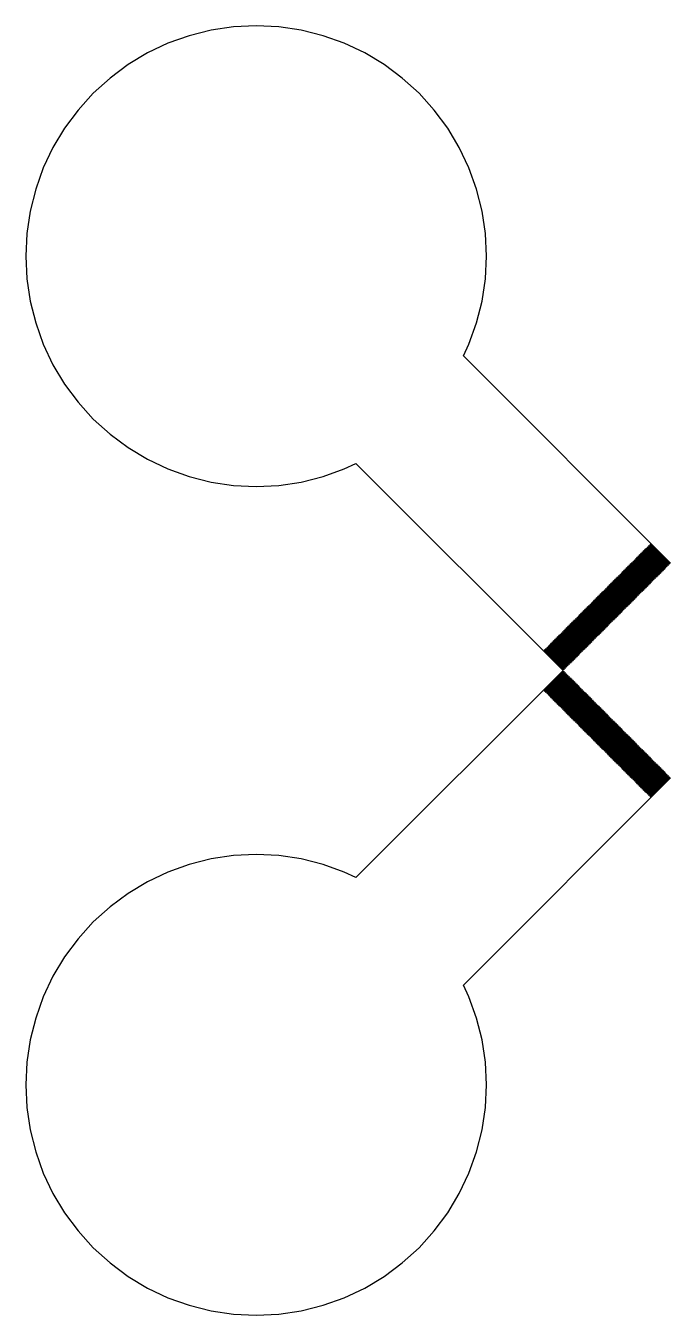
# Model space of a CAD drawing. Extents: x -73 to 181, y -8 to 80.
# Drawn here: x 20 to 27, y 38 to 52 of the extents above; entities that cross this region are included whole.
import ezdxf

# ---------------------------------------------------------------- set-up
doc = ezdxf.new("R2010")
doc.units = 0

msp = doc.modelspace()

# ---------------------------------------------------------------- linework, layer by layer
for p, q in [((22.0151, 51.9491), (21.7771, 51.8895)), ((22.2578, 51.9851), (22.0151, 51.9491)), ((22.5028, 51.9972), (22.2578, 51.9851)), ((22.7478, 51.9851), (22.5028, 51.9972)), ((22.9905, 51.9491), (22.7478, 51.9851)), ((23.2285, 51.8895), (22.9905, 51.9491)), ((21.5461, 51.8069), (21.3243, 51.702)), ((21.7771, 51.8895), (21.5461, 51.8069)), ((23.4595, 51.8069), (23.2285, 51.8895)), ((23.6813, 51.702), (23.4595, 51.8069)), ((21.3243, 51.702), (21.1139, 51.5759)), ((23.8917, 51.5759), (23.6813, 51.702)), ((21.1139, 51.5759), (20.9168, 51.4297)), ((24.0888, 51.4297), (23.8917, 51.5759)), ((20.9168, 51.4297), (20.735, 51.265)), ((24.2706, 51.265), (24.0888, 51.4297)), ((20.735, 51.265), (20.5703, 51.0832)), ((24.4353, 51.0832), (24.2706, 51.265)), ((20.5703, 51.0832), (20.4241, 50.8861)), ((24.5815, 50.8861), (24.4353, 51.0832)), ((20.4241, 50.8861), (20.298, 50.6757)), ((24.7076, 50.6757), (24.5815, 50.8861)), ((20.298, 50.6757), (20.1931, 50.4539)), ((24.8125, 50.4539), (24.7076, 50.6757)), ((20.1931, 50.4539), (20.1105, 50.2229)), ((24.8951, 50.2229), (24.8125, 50.4539)), ((20.1105, 50.2229), (20.0508, 49.9849)), ((24.9547, 49.9849), (24.8951, 50.2229)), ((20.0508, 49.9849), (20.0148, 49.7422)), ((24.9908, 49.7422), (24.9547, 49.9849)), ((20.0148, 49.7422), (20.0028, 49.4972)), ((25.0028, 49.4972), (24.9908, 49.7422)), ((20.0028, 49.4972), (20.0148, 49.2521)), ((24.9908, 49.2521), (25.0028, 49.4972)), ((20.0148, 49.2521), (20.0508, 49.0095)), ((24.9548, 49.0094), (24.9908, 49.2521)), ((20.0508, 49.0095), (20.1105, 48.7715)), ((24.8951, 48.7715), (24.9548, 49.0094)), ((20.1105, 48.7715), (20.1931, 48.5405)), ((24.8125, 48.5405), (24.8951, 48.7715)), ((20.1931, 48.5405), (20.298, 48.3187)), ((24.7527, 48.414), (24.8125, 48.5405)), ((20.298, 48.3187), (20.4241, 48.1083)), ((27, 46.1667), (24.7527, 48.414)), ((20.4241, 48.1083), (20.5703, 47.9112)), ((20.5703, 47.9112), (20.735, 47.7294)), ((20.735, 47.7294), (20.9168, 47.5647)), ((20.9168, 47.5647), (21.1139, 47.4185)), ((21.1139, 47.4185), (21.3243, 47.2924)), ((21.3243, 47.2924), (21.5461, 47.1875)), ((21.5461, 47.1875), (21.7771, 47.1048)), ((23.2285, 47.1048), (23.4595, 47.1875)), ((23.4595, 47.1875), (23.586, 47.2473)), ((23.586, 47.2473), (25.8333, 45)), ((21.7771, 47.1048), (22.0151, 47.0452)), ((22.0151, 47.0452), (22.2578, 47.0092)), ((22.7479, 47.0092), (22.9905, 47.0452)), ((22.9905, 47.0452), (23.2285, 47.1048)), ((22.2578, 47.0092), (22.5028, 46.9972)), ((22.5028, 46.9972), (22.7479, 47.0092)), ((26.7313, 46.3223), (26.7384, 46.3293)), ((26.9434, 46.1101), (26.7313, 46.3223)), ((26.7384, 46.3293), (26.9505, 46.1172)), ((26.7454, 46.3364), (26.7525, 46.3435)), ((26.9576, 46.1243), (26.7454, 46.3364)), ((26.7525, 46.3435), (26.9646, 46.1314)), ((26.7596, 46.3506), (26.7666, 46.3576)), ((26.9717, 46.1384), (26.7596, 46.3506)), ((26.7666, 46.3576), (26.9788, 46.1455)), ((26.7737, 46.3647), (26.7808, 46.3718)), ((26.9858, 46.1526), (26.7737, 46.3647)), ((26.7808, 46.3718), (26.9929, 46.1596)), ((26.5899, 46.1809), (26.5969, 46.1879)), ((26.5969, 46.1879), (26.8091, 45.9758)), ((26.604, 46.195), (26.6111, 46.2021)), ((26.8161, 45.9829), (26.604, 46.195)), ((26.6111, 46.2021), (26.8232, 45.9899)), ((26.6181, 46.2091), (26.6252, 46.2162)), ((26.8303, 45.997), (26.6181, 46.2091)), ((26.6252, 46.2162), (26.8374, 46.0041)), ((26.6323, 46.2233), (26.6394, 46.2303)), ((26.8444, 46.0112), (26.6323, 46.2233)), ((26.6394, 46.2303), (26.8515, 46.0182)), ((26.6464, 46.2374), (26.6535, 46.2445)), ((26.8586, 46.0253), (26.6464, 46.2374)), ((26.6535, 46.2445), (26.8656, 46.0324)), ((26.6606, 46.2516), (26.6676, 46.2586)), ((26.8727, 46.0394), (26.6606, 46.2516)), ((26.6676, 46.2586), (26.8798, 46.0465)), ((26.6747, 46.2657), (26.6818, 46.2728)), ((26.8869, 46.0536), (26.6747, 46.2657)), ((26.6818, 46.2728), (26.8939, 46.0606)), ((26.6889, 46.2799), (26.6959, 46.2869)), ((26.901, 46.0677), (26.6889, 46.2799)), ((26.6959, 46.2869), (26.9081, 46.0748)), ((26.703, 46.294), (26.7101, 46.3011)), ((26.9151, 46.0818), (26.703, 46.294)), ((26.7101, 46.3011), (26.9222, 46.0889)), ((26.7171, 46.3081), (26.7242, 46.3152)), ((26.9293, 46.096), (26.7171, 46.3081)), ((26.7242, 46.3152), (26.9363, 46.1031)), ((26.4484, 46.0394), (26.4555, 46.0465)), ((26.4555, 46.0465), (26.6676, 45.8344)), ((26.4626, 46.0536), (26.4697, 46.0607)), ((26.6747, 45.8414), (26.4626, 46.0536)), ((26.4697, 46.0607), (26.6818, 45.8485)), ((26.4767, 46.0677), (26.4838, 46.0748)), ((26.6889, 45.8556), (26.4767, 46.0677)), ((26.4838, 46.0748), (26.6959, 45.8627)), ((26.4909, 46.0819), (26.4979, 46.0889)), ((26.703, 45.8697), (26.4909, 46.0819)), ((26.4979, 46.0889), (26.7101, 45.8768)), ((26.505, 46.096), (26.5121, 46.1031)), ((26.7171, 45.8839), (26.505, 46.096)), ((26.5121, 46.1031), (26.7242, 45.8909)), ((26.5191, 46.1101), (26.5262, 46.1172)), ((26.7313, 45.898), (26.5191, 46.1101)), ((26.5262, 46.1172), (26.7384, 45.9051)), ((26.5333, 46.1243), (26.5404, 46.1314)), ((26.7454, 45.9122), (26.5333, 46.1243)), ((26.5404, 46.1314), (26.7525, 45.9192)), ((26.5474, 46.1384), (26.5545, 46.1455)), ((26.7596, 45.9263), (26.5474, 46.1384)), ((26.5545, 46.1455), (26.7666, 45.9334)), ((26.5616, 46.1526), (26.5686, 46.1597)), ((26.7737, 45.9404), (26.5616, 46.1526)), ((26.5686, 46.1597), (26.7808, 45.9475)), ((26.5757, 46.1667), (26.5828, 46.1738)), ((26.7879, 45.9546), (26.5757, 46.1667)), ((26.5828, 46.1738), (26.7949, 45.9617)), ((26.802, 45.9687), (26.5899, 46.1809)), ((26.8798, 46.0465), (26.8727, 46.0394)), ((26.8939, 46.0606), (26.8869, 46.0536)), ((26.9081, 46.0748), (26.901, 46.0677)), ((26.9222, 46.0889), (26.9151, 46.0818)), ((26.9363, 46.1031), (26.9293, 46.096)), ((26.9505, 46.1172), (26.9434, 46.1101)), ((26.9646, 46.1314), (26.9576, 46.1243)), ((26.9788, 46.1455), (26.9717, 46.1384)), ((26.9929, 46.1596), (26.9858, 46.1526)), ((26.307, 45.898), (26.3141, 45.9051)), ((26.3141, 45.9051), (26.5262, 45.6929)), ((26.3212, 45.9122), (26.3282, 45.9192)), ((26.5333, 45.7), (26.3212, 45.9122)), ((26.3282, 45.9192), (26.5404, 45.7071)), ((26.3353, 45.9263), (26.3424, 45.9334)), ((26.5474, 45.7142), (26.3353, 45.9263)), ((26.3424, 45.9334), (26.5545, 45.7212)), ((26.3494, 45.9404), (26.3565, 45.9475)), ((26.5616, 45.7283), (26.3494, 45.9404)), ((26.3565, 45.9475), (26.5686, 45.7354)), ((26.3636, 45.9546), (26.3707, 45.9617)), ((26.5757, 45.7424), (26.3636, 45.9546)), ((26.3707, 45.9617), (26.5828, 45.7495)), ((26.3777, 45.9687), (26.3848, 45.9758)), ((26.5899, 45.7566), (26.3777, 45.9687)), ((26.3848, 45.9758), (26.5969, 45.7637)), ((26.3919, 45.9829), (26.3989, 45.9899)), ((26.604, 45.7707), (26.3919, 45.9829)), ((26.3989, 45.9899), (26.6111, 45.7778)), ((26.406, 45.997), (26.4131, 46.0041)), ((26.6181, 45.7849), (26.406, 45.997)), ((26.4131, 46.0041), (26.6252, 45.7919)), ((26.4202, 46.0112), (26.4272, 46.0182)), ((26.6323, 45.799), (26.4202, 46.0112)), ((26.4272, 46.0182), (26.6394, 45.8061)), ((26.4343, 46.0253), (26.4414, 46.0324)), ((26.6464, 45.8132), (26.4343, 46.0253)), ((26.4414, 46.0324), (26.6535, 45.8202)), ((26.6606, 45.8273), (26.4484, 46.0394)), ((26.7384, 45.9051), (26.7313, 45.898)), ((26.7525, 45.9192), (26.7454, 45.9122)), ((26.7666, 45.9334), (26.7596, 45.9263)), ((26.7808, 45.9475), (26.7737, 45.9404)), ((26.7949, 45.9617), (26.7879, 45.9546)), ((26.8091, 45.9758), (26.802, 45.9687)), ((26.8232, 45.9899), (26.8161, 45.9829)), ((26.8374, 46.0041), (26.8303, 45.997)), ((26.8515, 46.0182), (26.8444, 46.0112)), ((26.8656, 46.0324), (26.8586, 46.0253)), ((26.1656, 45.7566), (26.1727, 45.7637)), ((26.1727, 45.7637), (26.3848, 45.5515)), ((26.1798, 45.7708), (26.1868, 45.7778)), ((26.3919, 45.5586), (26.1798, 45.7708)), ((26.1868, 45.7778), (26.399, 45.5657)), ((26.1939, 45.7849), (26.201, 45.792)), ((26.406, 45.5728), (26.1939, 45.7849)), ((26.201, 45.792), (26.4131, 45.5798)), ((26.208, 45.799), (26.2151, 45.8061)), ((26.4202, 45.5869), (26.208, 45.799)), ((26.2151, 45.8061), (26.4272, 45.594)), ((26.2222, 45.8132), (26.2292, 45.8202)), ((26.4343, 45.601), (26.2222, 45.8132)), ((26.2292, 45.8202), (26.4414, 45.6081)), ((26.2363, 45.8273), (26.2434, 45.8344)), ((26.4485, 45.6152), (26.2363, 45.8273)), ((26.2434, 45.8344), (26.4555, 45.6222)), ((26.2504, 45.8414), (26.2575, 45.8485)), ((26.4626, 45.6293), (26.2504, 45.8414)), ((26.2575, 45.8485), (26.4697, 45.6364)), ((26.2646, 45.8556), (26.2717, 45.8627)), ((26.4767, 45.6434), (26.2646, 45.8556)), ((26.2717, 45.8627), (26.4838, 45.6505)), ((26.2787, 45.8697), (26.2858, 45.8768)), ((26.4909, 45.6576), (26.2787, 45.8697)), ((26.2858, 45.8768), (26.4979, 45.6647)), ((26.2929, 45.8839), (26.3, 45.8909)), ((26.505, 45.6717), (26.2929, 45.8839)), ((26.3, 45.8909), (26.5121, 45.6788)), ((26.5191, 45.6859), (26.307, 45.898)), ((26.5969, 45.7637), (26.5899, 45.7566)), ((26.6111, 45.7778), (26.604, 45.7707)), ((26.6252, 45.7919), (26.6181, 45.7849)), ((26.6394, 45.8061), (26.6323, 45.799)), ((26.6535, 45.8202), (26.6464, 45.8132)), ((26.6676, 45.8344), (26.6606, 45.8273)), ((26.6818, 45.8485), (26.6747, 45.8414)), ((26.6959, 45.8627), (26.6889, 45.8556)), ((26.7101, 45.8768), (26.703, 45.8697)), ((26.7242, 45.8909), (26.7171, 45.8839)), ((26.0242, 45.6152), (26.0313, 45.6223)), ((26.0313, 45.6223), (26.2434, 45.4101)), ((26.0383, 45.6293), (26.0454, 45.6364)), ((26.2505, 45.4172), (26.0383, 45.6293)), ((26.0454, 45.6364), (26.2575, 45.4243)), ((26.0525, 45.6435), (26.0596, 45.6505)), ((26.2646, 45.4313), (26.0525, 45.6435)), ((26.0596, 45.6505), (26.2717, 45.4384)), ((26.0666, 45.6576), (26.0737, 45.6647)), ((26.2787, 45.4455), (26.0666, 45.6576)), ((26.0737, 45.6647), (26.2858, 45.4525)), ((26.0808, 45.6718), (26.0878, 45.6788)), ((26.2929, 45.4596), (26.0808, 45.6718)), ((26.0878, 45.6788), (26.3, 45.4667)), ((26.0949, 45.6859), (26.102, 45.693)), ((26.307, 45.4738), (26.0949, 45.6859)), ((26.102, 45.693), (26.3141, 45.4808)), ((26.109, 45.7), (26.1161, 45.7071)), ((26.3212, 45.4879), (26.109, 45.7)), ((26.1161, 45.7071), (26.3282, 45.495)), ((26.1232, 45.7142), (26.1302, 45.7212)), ((26.3353, 45.502), (26.1232, 45.7142)), ((26.1302, 45.7212), (26.3424, 45.5091)), ((26.1373, 45.7283), (26.1444, 45.7354)), ((26.3495, 45.5162), (26.1373, 45.7283)), ((26.1444, 45.7354), (26.3565, 45.5233)), ((26.1515, 45.7425), (26.1585, 45.7495)), ((26.3636, 45.5303), (26.1515, 45.7425)), ((26.1585, 45.7495), (26.3707, 45.5374)), ((26.3777, 45.5445), (26.1656, 45.7566)), ((26.4555, 45.6222), (26.4485, 45.6152)), ((26.4697, 45.6364), (26.4626, 45.6293)), ((26.4838, 45.6505), (26.4767, 45.6434)), ((26.4979, 45.6647), (26.4909, 45.6576)), ((26.5121, 45.6788), (26.505, 45.6717)), ((26.5262, 45.6929), (26.5191, 45.6859)), ((26.5404, 45.7071), (26.5333, 45.7)), ((26.5545, 45.7212), (26.5474, 45.7142)), ((26.5686, 45.7354), (26.5616, 45.7283)), ((26.5828, 45.7495), (26.5757, 45.7424)), ((25.8969, 45.4879), (25.904, 45.495)), ((26.109, 45.2758), (25.8969, 45.4879)), ((25.904, 45.495), (26.1161, 45.2828)), ((25.9111, 45.502), (25.9181, 45.5091)), ((26.1232, 45.2899), (25.9111, 45.502)), ((25.9181, 45.5091), (26.1302, 45.297)), ((25.9252, 45.5162), (25.9323, 45.5233)), ((26.1373, 45.304), (25.9252, 45.5162)), ((25.9323, 45.5233), (26.1444, 45.3111)), ((25.9393, 45.5303), (25.9464, 45.5374)), ((26.1515, 45.3182), (25.9393, 45.5303)), ((25.9464, 45.5374), (26.1585, 45.3253)), ((25.9535, 45.5445), (25.9606, 45.5515)), ((26.1656, 45.3323), (25.9535, 45.5445)), ((25.9606, 45.5515), (26.1727, 45.3394)), ((25.9676, 45.5586), (25.9747, 45.5657)), ((26.1798, 45.3465), (25.9676, 45.5586)), ((25.9747, 45.5657), (26.1868, 45.3535)), ((25.9818, 45.5728), (25.9888, 45.5798)), ((26.1939, 45.3606), (25.9818, 45.5728)), ((25.9888, 45.5798), (26.201, 45.3677)), ((25.9959, 45.5869), (26.003, 45.594)), ((26.208, 45.3748), (25.9959, 45.5869)), ((26.003, 45.594), (26.2151, 45.3818)), ((26.01, 45.601), (26.0171, 45.6081)), ((26.2222, 45.3889), (26.01, 45.601)), ((26.0171, 45.6081), (26.2292, 45.396)), ((26.2363, 45.403), (26.0242, 45.6152)), ((26.3282, 45.495), (26.3212, 45.4879)), ((26.3424, 45.5091), (26.3353, 45.502)), ((26.3565, 45.5233), (26.3495, 45.5162)), ((26.3707, 45.5374), (26.3636, 45.5303)), ((26.3848, 45.5515), (26.3777, 45.5445)), ((26.399, 45.5657), (26.3919, 45.5586)), ((26.4131, 45.5798), (26.406, 45.5728)), ((26.4272, 45.594), (26.4202, 45.5869)), ((26.4414, 45.6081), (26.4343, 45.601)), ((25.7555, 45.3465), (25.7626, 45.3535)), ((25.9676, 45.1343), (25.7555, 45.3465)), ((25.7626, 45.3535), (25.9747, 45.1414)), ((25.7696, 45.3606), (25.7767, 45.3677)), ((25.9818, 45.1485), (25.7696, 45.3606)), ((25.7767, 45.3677), (25.9888, 45.1556)), ((25.7838, 45.3748), (25.7908, 45.3818)), ((25.9959, 45.1626), (25.7838, 45.3748)), ((25.7908, 45.3818), (26.003, 45.1697)), ((25.7979, 45.3889), (25.805, 45.396)), ((26.01, 45.1768), (25.7979, 45.3889)), ((25.805, 45.396), (26.0171, 45.1839)), ((25.8121, 45.403), (25.8191, 45.4101)), ((26.0242, 45.1909), (25.8121, 45.403)), ((25.8191, 45.4101), (26.0313, 45.198)), ((25.8262, 45.4172), (25.8333, 45.4243)), ((26.0383, 45.2051), (25.8262, 45.4172)), ((25.8333, 45.4243), (26.0454, 45.2121)), ((25.8403, 45.4313), (25.8474, 45.4384)), ((26.0525, 45.2192), (25.8403, 45.4313)), ((25.8474, 45.4384), (26.0596, 45.2263)), ((25.8545, 45.4455), (25.8616, 45.4525)), ((26.0666, 45.2333), (25.8545, 45.4455)), ((25.8616, 45.4525), (26.0737, 45.2404)), ((25.8686, 45.4596), (25.8757, 45.4667)), ((26.0808, 45.2475), (25.8686, 45.4596)), ((25.8757, 45.4667), (26.0878, 45.2545)), ((25.8828, 45.4738), (25.8898, 45.4808)), ((26.0949, 45.2616), (25.8828, 45.4738)), ((25.8898, 45.4808), (26.102, 45.2687)), ((26.1868, 45.3535), (26.1798, 45.3465)), ((26.201, 45.3677), (26.1939, 45.3606)), ((26.2151, 45.3818), (26.208, 45.3748)), ((26.2292, 45.396), (26.2222, 45.3889)), ((26.2434, 45.4101), (26.2363, 45.403)), ((26.2575, 45.4243), (26.2505, 45.4172)), ((26.2717, 45.4384), (26.2646, 45.4313)), ((26.2858, 45.4525), (26.2787, 45.4455)), ((26.3, 45.4667), (26.2929, 45.4596)), ((26.3141, 45.4808), (26.307, 45.4738)), ((25.6282, 45.2192), (25.6353, 45.2263)), ((25.8403, 45.0071), (25.6282, 45.2192)), ((25.6353, 45.2263), (25.8474, 45.0141)), ((25.6423, 45.2333), (25.6494, 45.2404)), ((25.8545, 45.0212), (25.6423, 45.2333)), ((25.6494, 45.2404), (25.8616, 45.0283)), ((25.6565, 45.2475), (25.6636, 45.2545)), ((25.8686, 45.0354), (25.6565, 45.2475)), ((25.6636, 45.2545), (25.8757, 45.0424)), ((25.6706, 45.2616), (25.6777, 45.2687)), ((25.8828, 45.0495), (25.6706, 45.2616)), ((25.6777, 45.2687), (25.8898, 45.0566)), ((25.6848, 45.2758), (25.6918, 45.2828)), ((25.8969, 45.0636), (25.6848, 45.2758)), ((25.6918, 45.2828), (25.904, 45.0707)), ((25.6989, 45.2899), (25.706, 45.297)), ((25.9111, 45.0778), (25.6989, 45.2899)), ((25.706, 45.297), (25.9181, 45.0849)), ((25.7131, 45.304), (25.7201, 45.3111)), ((25.9252, 45.0919), (25.7131, 45.304)), ((25.7201, 45.3111), (25.9323, 45.099)), ((25.7272, 45.3182), (25.7343, 45.3253)), ((25.9393, 45.1061), (25.7272, 45.3182)), ((25.7343, 45.3253), (25.9464, 45.1131)), ((25.7413, 45.3323), (25.7484, 45.3394)), ((25.9535, 45.1202), (25.7413, 45.3323)), ((25.7484, 45.3394), (25.9606, 45.1273)), ((26.0454, 45.2121), (26.0383, 45.2051)), ((26.0596, 45.2263), (26.0525, 45.2192)), ((26.0737, 45.2404), (26.0666, 45.2333)), ((26.0878, 45.2545), (26.0808, 45.2475)), ((26.102, 45.2687), (26.0949, 45.2616)), ((26.1161, 45.2828), (26.109, 45.2758)), ((26.1302, 45.297), (26.1232, 45.2899)), ((26.1444, 45.3111), (26.1373, 45.304)), ((26.1585, 45.3253), (26.1515, 45.3182)), ((26.1727, 45.3394), (26.1656, 45.3323)), ((25.904, 45.0707), (25.8969, 45.0636)), ((25.9181, 45.0849), (25.9111, 45.0778)), ((25.9323, 45.099), (25.9252, 45.0919)), ((25.9464, 45.1131), (25.9393, 45.1061)), ((25.9606, 45.1273), (25.9535, 45.1202)), ((25.9747, 45.1414), (25.9676, 45.1343)), ((25.9888, 45.1556), (25.9818, 45.1485)), ((26.003, 45.1697), (25.9959, 45.1626)), ((26.0171, 45.1839), (26.01, 45.1768)), ((26.0313, 45.198), (26.0242, 45.1909)), ((25.8333, 45), (23.586, 42.7527)), ((25.6282, 44.7808), (25.8403, 44.9929)), ((25.8474, 44.9858), (25.6353, 44.7737)), ((25.6423, 44.7666), (25.8545, 44.9788)), ((25.8616, 44.9717), (25.6494, 44.7596)), ((25.6565, 44.7525), (25.8686, 44.9646)), ((25.8757, 44.9576), (25.6636, 44.7454)), ((25.6706, 44.7384), (25.8828, 44.9505)), ((25.8898, 44.9434), (25.6777, 44.7313)), ((25.6848, 44.7242), (25.8969, 44.9363)), ((25.904, 44.9293), (25.6918, 44.7171)), ((25.6989, 44.7101), (25.9111, 44.9222)), ((25.8474, 45.0141), (25.8403, 45.0071)), ((25.8403, 44.9929), (25.8474, 44.9858)), ((25.8616, 45.0283), (25.8545, 45.0212)), ((25.8545, 44.9788), (25.8616, 44.9717)), ((25.8757, 45.0424), (25.8686, 45.0354)), ((25.8686, 44.9646), (25.8757, 44.9576)), ((25.8898, 45.0566), (25.8828, 45.0495)), ((25.8828, 44.9505), (25.8898, 44.9434)), ((25.8969, 44.9363), (25.904, 44.9293)), ((25.9111, 44.9222), (25.9181, 44.9151)), ((25.9181, 44.9151), (25.706, 44.703)), ((25.7131, 44.6959), (25.9252, 44.9081)), ((25.9323, 44.901), (25.7201, 44.6889)), ((25.7272, 44.6818), (25.9393, 44.8939)), ((25.9464, 44.8869), (25.7343, 44.6747)), ((25.7413, 44.6676), (25.9535, 44.8798)), ((25.9606, 44.8727), (25.7484, 44.6606)), ((25.7555, 44.6535), (25.9676, 44.8656)), ((25.9747, 44.8586), (25.7626, 44.6464)), ((25.7696, 44.6394), (25.9818, 44.8515)), ((25.9888, 44.8444), (25.7767, 44.6323)), ((25.7838, 44.6252), (25.9959, 44.8374)), ((26.003, 44.8303), (25.7908, 44.6181)), ((25.7979, 44.6111), (26.01, 44.8232)), ((26.0171, 44.8161), (25.805, 44.604)), ((25.8121, 44.5969), (26.0242, 44.8091)), ((26.0313, 44.802), (25.8191, 44.5899)), ((25.8262, 44.5828), (26.0383, 44.7949)), ((26.0454, 44.7879), (25.8333, 44.5757)), ((25.9252, 44.9081), (25.9323, 44.901)), ((25.9393, 44.8939), (25.9464, 44.8869)), ((25.9535, 44.8798), (25.9606, 44.8727)), ((25.9676, 44.8656), (25.9747, 44.8586)), ((25.9818, 44.8515), (25.9888, 44.8444)), ((25.9959, 44.8374), (26.003, 44.8303)), ((26.01, 44.8232), (26.0171, 44.8161)), ((26.0242, 44.8091), (26.0313, 44.802)), ((26.0383, 44.7949), (26.0454, 44.7879)), ((25.6353, 44.7737), (25.6282, 44.7808)), ((25.6494, 44.7596), (25.6423, 44.7666)), ((25.6636, 44.7454), (25.6565, 44.7525)), ((25.6777, 44.7313), (25.6706, 44.7384)), ((25.6918, 44.7171), (25.6848, 44.7242)), ((25.706, 44.703), (25.6989, 44.7101)), ((25.7201, 44.6889), (25.7131, 44.6959)), ((25.7343, 44.6747), (25.7272, 44.6818)), ((25.7484, 44.6606), (25.7413, 44.6676)), ((25.7626, 44.6464), (25.7555, 44.6535)), ((25.8403, 44.5686), (26.0525, 44.7808)), ((26.0596, 44.7737), (25.8474, 44.5616)), ((25.8545, 44.5545), (26.0666, 44.7666)), ((26.0737, 44.7596), (25.8616, 44.5474)), ((25.8686, 44.5404), (26.0808, 44.7525)), ((26.0878, 44.7454), (25.8757, 44.5333)), ((25.8828, 44.5262), (26.0949, 44.7384)), ((26.102, 44.7313), (25.8898, 44.5191)), ((25.8969, 44.5121), (26.109, 44.7242)), ((26.1161, 44.7171), (25.904, 44.505)), ((25.9111, 44.4979), (26.1232, 44.7101)), ((26.1302, 44.703), (25.9181, 44.4909)), ((25.9252, 44.4838), (26.1373, 44.6959)), ((26.1444, 44.6889), (25.9323, 44.4767)), ((25.9393, 44.4697), (26.1515, 44.6818)), ((26.1585, 44.6747), (25.9464, 44.4626)), ((25.9535, 44.4555), (26.1656, 44.6676)), ((26.1727, 44.6606), (25.9606, 44.4484)), ((25.9676, 44.4414), (26.1798, 44.6535)), ((26.1868, 44.6464), (25.9747, 44.4343)), ((26.0525, 44.7808), (26.0596, 44.7737)), ((26.0666, 44.7666), (26.0737, 44.7596)), ((26.0808, 44.7525), (26.0878, 44.7454)), ((26.0949, 44.7384), (26.102, 44.7313)), ((26.109, 44.7242), (26.1161, 44.7171)), ((26.1232, 44.7101), (26.1302, 44.703)), ((26.1373, 44.6959), (26.1444, 44.6889)), ((26.1515, 44.6818), (26.1585, 44.6747)), ((26.1656, 44.6676), (26.1727, 44.6606)), ((26.1798, 44.6535), (26.1868, 44.6464)), ((25.7767, 44.6323), (25.7696, 44.6394)), ((25.7908, 44.6181), (25.7838, 44.6252)), ((25.805, 44.604), (25.7979, 44.6111)), ((25.8191, 44.5899), (25.8121, 44.5969)), ((25.8333, 44.5757), (25.8262, 44.5828)), ((25.8474, 44.5616), (25.8403, 44.5686)), ((25.8616, 44.5474), (25.8545, 44.5545)), ((25.8757, 44.5333), (25.8686, 44.5404)), ((25.8898, 44.5191), (25.8828, 44.5262)), ((25.904, 44.505), (25.8969, 44.5121)), ((25.9818, 44.4272), (26.1939, 44.6394)), ((26.201, 44.6323), (25.9888, 44.4202)), ((25.9959, 44.4131), (26.208, 44.6252)), ((26.2151, 44.6181), (26.003, 44.406)), ((26.01, 44.3989), (26.2222, 44.6111)), ((26.2292, 44.604), (26.0171, 44.3919)), ((26.0242, 44.3848), (26.2363, 44.5969)), ((26.2434, 44.5899), (26.0313, 44.3777)), ((26.0383, 44.3707), (26.2505, 44.5828)), ((26.2575, 44.5757), (26.0454, 44.3636)), ((26.0525, 44.3565), (26.2646, 44.5686)), ((26.2717, 44.5616), (26.0596, 44.3494)), ((26.0666, 44.3424), (26.2787, 44.5545)), ((26.2858, 44.5474), (26.0737, 44.3353)), ((26.0808, 44.3282), (26.2929, 44.5404)), ((26.3, 44.5333), (26.0878, 44.3212)), ((26.0949, 44.3141), (26.307, 44.5262)), ((26.3141, 44.5191), (26.102, 44.307)), ((26.109, 44.3), (26.3212, 44.5121)), ((26.3282, 44.505), (26.1161, 44.2929)), ((26.1939, 44.6394), (26.201, 44.6323)), ((26.208, 44.6252), (26.2151, 44.6181)), ((26.2222, 44.6111), (26.2292, 44.604)), ((26.2363, 44.5969), (26.2434, 44.5899)), ((26.2505, 44.5828), (26.2575, 44.5757)), ((26.2646, 44.5686), (26.2717, 44.5616)), ((26.2787, 44.5545), (26.2858, 44.5474)), ((26.2929, 44.5404), (26.3, 44.5333)), ((26.307, 44.5262), (26.3141, 44.5191)), ((26.3212, 44.5121), (26.3282, 44.505)), ((25.9181, 44.4909), (25.9111, 44.4979)), ((25.9323, 44.4767), (25.9252, 44.4838)), ((25.9464, 44.4626), (25.9393, 44.4697)), ((25.9606, 44.4484), (25.9535, 44.4555)), ((25.9747, 44.4343), (25.9676, 44.4414)), ((25.9888, 44.4202), (25.9818, 44.4272)), ((26.003, 44.406), (25.9959, 44.4131)), ((26.0171, 44.3919), (26.01, 44.3989)), ((26.0313, 44.3777), (26.0242, 44.3848)), ((26.0454, 44.3636), (26.0383, 44.3707)), ((26.1232, 44.2858), (26.3353, 44.4979)), ((26.3424, 44.4909), (26.1302, 44.2787)), ((26.1373, 44.2717), (26.3495, 44.4838)), ((26.3565, 44.4767), (26.1444, 44.2646)), ((26.1515, 44.2575), (26.3636, 44.4697)), ((26.3707, 44.4626), (26.1585, 44.2504)), ((26.1656, 44.2434), (26.3777, 44.4555)), ((26.3848, 44.4485), (26.1727, 44.2363)), ((26.1798, 44.2292), (26.3919, 44.4414)), ((26.399, 44.4343), (26.1868, 44.2222)), ((26.1939, 44.2151), (26.406, 44.4272)), ((26.4131, 44.4202), (26.201, 44.208)), ((26.208, 44.201), (26.4202, 44.4131)), ((26.4272, 44.406), (26.2151, 44.1939)), ((26.2222, 44.1868), (26.4343, 44.399)), ((26.4414, 44.3919), (26.2292, 44.1798)), ((26.2363, 44.1727), (26.4485, 44.3848)), ((26.4555, 44.3777), (26.2434, 44.1656)), ((26.2504, 44.1585), (26.4626, 44.3707)), ((26.4697, 44.3636), (26.2575, 44.1515)), ((26.3353, 44.4979), (26.3424, 44.4909)), ((26.3495, 44.4838), (26.3565, 44.4767)), ((26.3636, 44.4697), (26.3707, 44.4626)), ((26.3777, 44.4555), (26.3848, 44.4485)), ((26.3919, 44.4414), (26.399, 44.4343)), ((26.406, 44.4272), (26.4131, 44.4202)), ((26.4202, 44.4131), (26.4272, 44.406)), ((26.4343, 44.399), (26.4414, 44.3919)), ((26.4485, 44.3848), (26.4555, 44.3777)), ((26.4626, 44.3707), (26.4697, 44.3636)), ((26.0596, 44.3494), (26.0525, 44.3565)), ((26.0737, 44.3353), (26.0666, 44.3424)), ((26.0878, 44.3212), (26.0808, 44.3282)), ((26.102, 44.307), (26.0949, 44.3141)), ((26.1161, 44.2929), (26.109, 44.3)), ((26.1302, 44.2787), (26.1232, 44.2858)), ((26.1444, 44.2646), (26.1373, 44.2717)), ((26.1585, 44.2504), (26.1515, 44.2575)), ((26.1727, 44.2363), (26.1656, 44.2434)), ((26.1868, 44.2222), (26.1798, 44.2292)), ((26.2646, 44.1444), (26.4767, 44.3565)), ((26.4838, 44.3495), (26.2717, 44.1373)), ((26.2787, 44.1302), (26.4909, 44.3424)), ((26.4979, 44.3353), (26.2858, 44.1232)), ((26.2929, 44.1161), (26.505, 44.3282)), ((26.5121, 44.3212), (26.3, 44.109)), ((26.307, 44.102), (26.5191, 44.3141)), ((26.5262, 44.307), (26.3141, 44.0949)), ((26.3212, 44.0878), (26.5333, 44.3)), ((26.5404, 44.2929), (26.3282, 44.0808)), ((26.3353, 44.0737), (26.5474, 44.2858)), ((26.5545, 44.2787), (26.3424, 44.0666)), ((26.3494, 44.0596), (26.5616, 44.2717)), ((26.5686, 44.2646), (26.3565, 44.0525)), ((26.3636, 44.0454), (26.5757, 44.2575)), ((26.5828, 44.2505), (26.3707, 44.0383)), ((26.3777, 44.0313), (26.5899, 44.2434)), ((26.5969, 44.2363), (26.3848, 44.0242)), ((26.3919, 44.0171), (26.604, 44.2292)), ((26.4767, 44.3565), (26.4838, 44.3495)), ((26.4909, 44.3424), (26.4979, 44.3353)), ((26.505, 44.3282), (26.5121, 44.3212)), ((26.5191, 44.3141), (26.5262, 44.307)), ((26.5333, 44.3), (26.5404, 44.2929)), ((26.5474, 44.2858), (26.5545, 44.2787)), ((26.5616, 44.2717), (26.5686, 44.2646)), ((26.5757, 44.2575), (26.5828, 44.2505)), ((26.5899, 44.2434), (26.5969, 44.2363)), ((26.604, 44.2292), (26.6111, 44.2222)), ((26.201, 44.208), (26.1939, 44.2151)), ((26.2151, 44.1939), (26.208, 44.201)), ((26.2292, 44.1798), (26.2222, 44.1868)), ((26.2434, 44.1656), (26.2363, 44.1727)), ((26.2575, 44.1515), (26.2504, 44.1585)), ((26.2717, 44.1373), (26.2646, 44.1444)), ((26.2858, 44.1232), (26.2787, 44.1302)), ((26.3, 44.109), (26.2929, 44.1161)), ((26.3141, 44.0949), (26.307, 44.102)), ((26.3282, 44.0808), (26.3212, 44.0878)), ((26.6111, 44.2222), (26.3989, 44.01)), ((26.406, 44.003), (26.6181, 44.2151)), ((26.6252, 44.208), (26.4131, 43.9959)), ((26.4202, 43.9888), (26.6323, 44.201)), ((26.6394, 44.1939), (26.4272, 43.9818)), ((26.4343, 43.9747), (26.6464, 44.1868)), ((26.6535, 44.1798), (26.4414, 43.9676)), ((26.4484, 43.9606), (26.6606, 44.1727)), ((26.6676, 44.1656), (26.4555, 43.9535)), ((26.4626, 43.9464), (26.6747, 44.1585)), ((26.6818, 44.1515), (26.4697, 43.9393)), ((26.4767, 43.9323), (26.6889, 44.1444)), ((26.6959, 44.1373), (26.4838, 43.9252)), ((26.4909, 43.9181), (26.703, 44.1302)), ((26.7101, 44.1232), (26.4979, 43.9111)), ((26.505, 43.904), (26.7171, 44.1161)), ((26.7242, 44.109), (26.5121, 43.8969)), ((26.5191, 43.8898), (26.7313, 44.102)), ((26.7384, 44.0949), (26.5262, 43.8828)), ((26.5333, 43.8757), (26.7454, 44.0878)), ((26.6181, 44.2151), (26.6252, 44.208)), ((26.6323, 44.201), (26.6394, 44.1939)), ((26.6464, 44.1868), (26.6535, 44.1798)), ((26.6606, 44.1727), (26.6676, 44.1656)), ((26.6747, 44.1585), (26.6818, 44.1515)), ((26.6889, 44.1444), (26.6959, 44.1373)), ((26.703, 44.1302), (26.7101, 44.1232)), ((26.7171, 44.1161), (26.7242, 44.109)), ((26.7313, 44.102), (26.7384, 44.0949)), ((26.7454, 44.0878), (26.7525, 44.0808)), ((26.3424, 44.0666), (26.3353, 44.0737)), ((26.3565, 44.0525), (26.3494, 44.0596)), ((26.3707, 44.0383), (26.3636, 44.0454)), ((26.3848, 44.0242), (26.3777, 44.0313)), ((26.3989, 44.01), (26.3919, 44.0171)), ((26.4131, 43.9959), (26.406, 44.003)), ((26.4272, 43.9818), (26.4202, 43.9888)), ((26.4414, 43.9676), (26.4343, 43.9747)), ((26.4555, 43.9535), (26.4484, 43.9606)), ((26.4697, 43.9393), (26.4626, 43.9464)), ((26.7525, 44.0808), (26.5404, 43.8686)), ((26.5474, 43.8616), (26.7596, 44.0737)), ((26.7666, 44.0666), (26.5545, 43.8545)), ((26.5616, 43.8474), (26.7737, 44.0596)), ((26.7808, 44.0525), (26.5686, 43.8403)), ((26.5757, 43.8333), (26.7879, 44.0454)), ((26.7949, 44.0383), (26.5828, 43.8262)), ((26.5899, 43.8191), (26.802, 44.0313)), ((26.8091, 44.0242), (26.5969, 43.8121)), ((26.604, 43.805), (26.8161, 44.0171)), ((26.8232, 44.01), (26.6111, 43.7979)), ((26.6181, 43.7908), (26.8303, 44.003)), ((26.8374, 43.9959), (26.6252, 43.7838)), ((26.6323, 43.7767), (26.8444, 43.9888)), ((26.8515, 43.9818), (26.6394, 43.7696)), ((26.6464, 43.7626), (26.8586, 43.9747)), ((26.8656, 43.9676), (26.6535, 43.7555)), ((26.6606, 43.7484), (26.8727, 43.9606)), ((26.8798, 43.9535), (26.6676, 43.7413)), ((26.6747, 43.7343), (26.8869, 43.9464)), ((26.7596, 44.0737), (26.7666, 44.0666)), ((26.7737, 44.0596), (26.7808, 44.0525)), ((26.7879, 44.0454), (26.7949, 44.0383)), ((26.802, 44.0313), (26.8091, 44.0242)), ((26.8161, 44.0171), (26.8232, 44.01)), ((26.8303, 44.003), (26.8374, 43.9959)), ((26.8444, 43.9888), (26.8515, 43.9818)), ((26.8586, 43.9747), (26.8656, 43.9676)), ((26.8727, 43.9606), (26.8798, 43.9535)), ((26.8869, 43.9464), (26.8939, 43.9393)), ((24.7527, 41.586), (27, 43.8333)), ((26.4838, 43.9252), (26.4767, 43.9323)), ((26.4979, 43.9111), (26.4909, 43.9181)), ((26.5121, 43.8969), (26.505, 43.904)), ((26.5262, 43.8828), (26.5191, 43.8898)), ((26.5404, 43.8686), (26.5333, 43.8757)), ((26.5545, 43.8545), (26.5474, 43.8616)), ((26.5686, 43.8403), (26.5616, 43.8474)), ((26.5828, 43.8262), (26.5757, 43.8333)), ((26.5969, 43.8121), (26.5899, 43.8191)), ((26.6111, 43.7979), (26.604, 43.805)), ((26.8939, 43.9393), (26.6818, 43.7272)), ((26.6889, 43.7201), (26.901, 43.9323)), ((26.9081, 43.9252), (26.6959, 43.7131)), ((26.703, 43.706), (26.9151, 43.9181)), ((26.9222, 43.9111), (26.7101, 43.6989)), ((26.7171, 43.6918), (26.9293, 43.904)), ((26.9363, 43.8969), (26.7242, 43.6848)), ((26.7313, 43.6777), (26.9434, 43.8898)), ((26.9505, 43.8828), (26.7384, 43.6706)), ((26.7454, 43.6636), (26.9576, 43.8757)), ((26.9646, 43.8686), (26.7525, 43.6565)), ((26.7596, 43.6494), (26.9717, 43.8616)), ((26.9788, 43.8545), (26.7666, 43.6423)), ((26.7737, 43.6353), (26.9858, 43.8474)), ((26.9929, 43.8403), (26.7808, 43.6282)), ((26.901, 43.9323), (26.9081, 43.9252)), ((26.9151, 43.9181), (26.9222, 43.9111)), ((26.9293, 43.904), (26.9363, 43.8969)), ((26.9434, 43.8898), (26.9505, 43.8828)), ((26.9576, 43.8757), (26.9646, 43.8686)), ((26.9717, 43.8616), (26.9788, 43.8545)), ((26.9858, 43.8474), (26.9929, 43.8403)), ((26.6252, 43.7838), (26.6181, 43.7908)), ((26.6394, 43.7696), (26.6323, 43.7767)), ((26.6535, 43.7555), (26.6464, 43.7626)), ((26.6676, 43.7413), (26.6606, 43.7484)), ((26.6818, 43.7272), (26.6747, 43.7343)), ((26.6959, 43.7131), (26.6889, 43.7201)), ((26.7101, 43.6989), (26.703, 43.706)), ((26.7242, 43.6848), (26.7171, 43.6918)), ((26.7384, 43.6706), (26.7313, 43.6777)), ((26.7525, 43.6565), (26.7454, 43.6636)), ((26.7666, 43.6423), (26.7596, 43.6494)), ((26.7808, 43.6282), (26.7737, 43.6353)), ((22.2578, 42.9908), (22.0151, 42.9547)), ((22.5028, 43.0028), (22.2578, 42.9908)), ((22.7479, 42.9908), (22.5028, 43.0028)), ((22.9905, 42.9548), (22.7479, 42.9908)), ((21.7771, 42.8951), (21.5461, 42.8125)), ((22.0151, 42.9547), (21.7771, 42.8951)), ((23.2285, 42.8951), (22.9905, 42.9548)), ((23.4595, 42.8125), (23.2285, 42.8951)), ((21.3243, 42.7076), (21.1139, 42.5815)), ((21.5461, 42.8125), (21.3243, 42.7076)), ((23.586, 42.7527), (23.4595, 42.8125)), ((21.1139, 42.5815), (20.9168, 42.4353)), ((20.9168, 42.4353), (20.735, 42.2706)), ((20.735, 42.2706), (20.5703, 42.0888)), ((20.5703, 42.0888), (20.4241, 41.8917)), ((20.4241, 41.8917), (20.298, 41.6813)), ((20.298, 41.6813), (20.1931, 41.4595)), ((24.8125, 41.4595), (24.7527, 41.586)), ((20.1931, 41.4595), (20.1105, 41.2285)), ((24.8951, 41.2285), (24.8125, 41.4595)), ((20.1105, 41.2285), (20.0508, 40.9905)), ((24.9548, 40.9905), (24.8951, 41.2285)), ((20.0508, 40.9905), (20.0148, 40.7478)), ((24.9908, 40.7479), (24.9548, 40.9905)), ((20.0148, 40.7478), (20.0028, 40.5028)), ((25.0028, 40.5028), (24.9908, 40.7479)), ((20.0028, 40.5028), (20.0148, 40.2578)), ((24.9908, 40.2578), (25.0028, 40.5028)), ((20.0148, 40.2578), (20.0508, 40.0151)), ((24.9547, 40.0151), (24.9908, 40.2578)), ((20.0508, 40.0151), (20.1105, 39.7771)), ((24.8951, 39.7771), (24.9547, 40.0151)), ((20.1105, 39.7771), (20.1931, 39.5461)), ((24.8125, 39.5461), (24.8951, 39.7771)), ((20.1931, 39.5461), (20.298, 39.3243)), ((24.7076, 39.3243), (24.8125, 39.5461)), ((20.298, 39.3243), (20.4241, 39.1139)), ((24.5815, 39.1139), (24.7076, 39.3243)), ((20.4241, 39.1139), (20.5703, 38.9168)), ((24.4353, 38.9168), (24.5815, 39.1139)), ((20.5703, 38.9168), (20.735, 38.735)), ((24.2706, 38.735), (24.4353, 38.9168)), ((20.735, 38.735), (20.9168, 38.5703)), ((24.0888, 38.5703), (24.2706, 38.735)), ((20.9168, 38.5703), (21.1139, 38.4241)), ((23.8917, 38.4241), (24.0888, 38.5703)), ((21.1139, 38.4241), (21.3243, 38.298)), ((23.6813, 38.298), (23.8917, 38.4241)), ((21.3243, 38.298), (21.5461, 38.1931)), ((23.4595, 38.1931), (23.6813, 38.298)), ((21.5461, 38.1931), (21.7771, 38.1105)), ((21.7771, 38.1105), (22.0151, 38.0508)), ((22.9905, 38.0508), (23.2285, 38.1105)), ((23.2285, 38.1105), (23.4595, 38.1931)), ((22.0151, 38.0508), (22.2578, 38.0148)), ((22.2578, 38.0148), (22.5028, 38.0028)), ((22.5028, 38.0028), (22.7478, 38.0148)), ((22.7478, 38.0148), (22.9905, 38.0508))]:
    msp.add_line(p, q)

doc.saveas('drawing.dxf')
